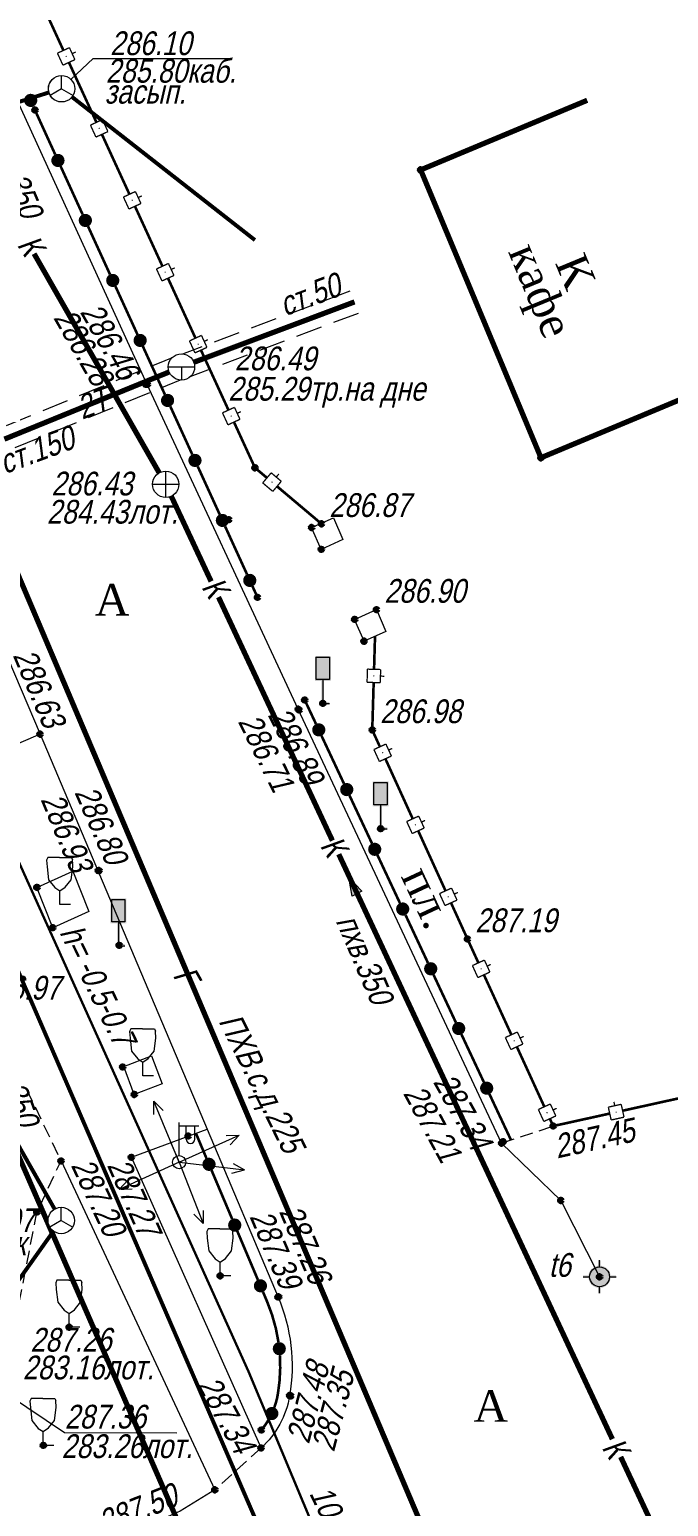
# Model space of a CAD drawing. Header units: metres. Extents: x 5191936 to 10384803, y 4968698 to 9938221.
# Drawn here: x 5192305.4 to 5192329.7, y 4969107.9 to 4969163.9 of the extents above; entities that cross this region are included whole.
import ezdxf

# ---------------------------------------------------------------- set-up
doc = ezdxf.new("R2010")
doc.units = ezdxf.units.M
doc.set_wipeout_variables(frame=1)
for name, pattern in [('COMMUN', [6, 5, -1]), ('DASHED', [0.75, 0.5, -0.25]), ('DASHEDX2', [1.5, 1, -0.5])]:
    doc.linetypes.add(name, pattern=pattern)
doc.layers.get('0').update_dxf_attribs({"lineweight": 18})
for name, color, linetype, lineweight in [('51361800', 7, 'Continuous', 18), ('51361930', 7, 'Continuous', 18), ('51361960', 7, 'Continuous', 18), ('51361990', 7, 'Continuous', 18), ('51472300', 7, 'Continuous', 18), ('71133200', 7, 'Continuous', 18), ('82211000', 7, 'Continuous', 18), ('82212000', 7, 'Continuous', 18), ('Commun', 7, 'Continuous', 18), ('ELE_SKLAD', 7, 'Continuous', 18), ('GEO_POINTS', 7, 'Continuous', 18), ('Otm', 7, 'Continuous', 18), ('Sit', 7, 'Continuous', 18), ('Text', 7, 'Continuous', 18), ('Text_com', 7, 'Continuous', 18), ('Us_znak', 7, 'Continuous', 18), ('Us_znak_fon', 7, 'Continuous', 18)]:
    doc.layers.add(name, color=color, linetype=linetype, lineweight=lineweight)
doc.styles.add('eskd', font='ESKD1.shx', dxfattribs={"width": 1.2, "oblique": 15})
doc.styles.get("Standard").update_dxf_attribs({"font": 'arial.ttf', "width": 0.8, "oblique": 13, "height": 0.9})
doc.styles.add('style1', font='times.ttf', dxfattribs={"height": 1})
doc.linetypes.add('KABELww_500', pattern='A,0.0001,-0.4,[131,ltypeshp.shx,S=0.4,R=90,X=0.4,Y=-0.4],0.2,[131,ltypeshp.shx,S=0.2,R=90,X=0.4,Y=-0.2],3.6,[131,ltypeshp.shx,S=0.2,R=-90,X=-0.4,Y=0.2],0.2,[131,ltypeshp.shx,S=0.4,R=-90,X=-0.4,Y=0.4],-0.8,4,-0.4', length=9.6001)
doc.linetypes.add('ПОДЗ_ЛИНИИ_СВЯЗИ', pattern='A,4.8,-0.2,[133,ltypeshp.shx,S=0.2,R=0,X=-0.2,Y=0],-0.2,4.8,-2', length=12)

# ---------------------------------------------------------------- blocks, each defined once
blk = doc.blocks.new('71133200')
for p, q in [((-0.924145, 3.560442), (-1.024145, 3.360442)), ((-1.024145, 3.360442), (-0.977382, 2.864397)), ((-0.024145, 3.560442), (-0.924145, 3.560442)), ((-0.024145, 3.560442), (0.875855, 3.560442)), ((0.875855, 3.560442), (0.958164, 3.395824)), ((0.975974, 2.864397), (0.958164, 3.395824)), ((-0.977382, 2.864397), (-0.861899, 1.88241)), ((0.861899, 1.88241), (0.975974, 2.864397)), ((-0.861899, 1.88241), (-0.374616, 1.28565)), ((-0.374616, 1.28565), (0, 1.039723)), ((0, 1.039723), (0.401375, 1.321765)), ((0.401375, 1.321765), (0.861899, 1.88241)), ((0, 0), (0, 1.039723)), ((0.8, 0), (0, 0))]:
    blk.add_line(p, q)
at = {"style": 'eskd', "oblique": 14.99997778}
blk.add_attdef('Z', (1.873004, -0.239356), '', height=2, dxfattribs=at)
blk = doc.blocks.new('51361990a')
at = {"color": 7, "style": 'eskd', "oblique": 15}
for tag, p in [('Z', (1.73, 1.41)), ('Z1', (1.73, -0.99)), ('Z2', (1.73, -3.39))]:
    blk.add_attdef(tag, p, '', height=2, dxfattribs=at)
at = {"color": 7}
blk.add_wipeout([(1, 0.1), (0.97, 0.3), (0.89, 0.48), (0.78, 0.64), (0.64, 0.78), (0.48, 0.89), (0.3, 0.97), (0.1, 1.01), (-0.09, 1.01), (-0.29, 0.97), (-0.47, 0.89), (-0.63, 0.78), (-0.77, 0.64), (-0.88, 0.48), (-0.96, 0.3), (-1, 0.1), (-1, -0.09), (-0.96, -0.29), (-0.88, -0.47), (-0.77, -0.63), (-0.63, -0.77), (-0.47, -0.88), (-0.29, -0.96), (-0.09, -0.99), (0.1, -0.99), (0.3, -0.96), (0.48, -0.88), (0.64, -0.77), (0.78, -0.63), (0.89, -0.47), (0.97, -0.29), (1, -0.09)], dxfattribs=at)
blk.add_line((-0.71, 0.7), (0.71, -0.7))
blk.add_circle((0, 0.01), 1)
blk = doc.blocks.new('51472300')
for p, q in [((0, 0.5), (0, 3)), ((0, 2.75), (1.5, 2.75)), ((0.54, 1.74), (0.54, 2.75)), ((1.2, 1.74), (1.2, 2.75))]:
    blk.add_line(p, q)
at = {"color": 7}
for radius in [0.5, 0.05]:
    blk.add_circle((0, 0), radius, dxfattribs=at)
blk.add_arc((0.87, 1.75), 0.331, 182.1567, 357.8433)
at = {"oblique": 15}
blk.add_attdef('Z', (1.02, -1.37), '', height=2, dxfattribs=at)
blk = doc.blocks.new('NAPR')
at = {"layer": 'Us_znak', "color": 0, "linetype": 'Continuous', "lineweight": -2}
for p in [(-0.191, 2.038), (0.189, 2.037)]:
    blk.add_line(p, (0, 2.5), dxfattribs=at)
blk.add_lwpolyline([(0, 0), (0, 2.5)], dxfattribs=at)
blk = doc.blocks.new('ZNAK')
at = {"layer": 'Us_znak_fon', "true_color": 0xffffff}
blk.add_hatch(color=7, dxfattribs=at).paths.add_polyline_path([(0.3, 1.8), (-0.3, 1.8), (-0.3, 0.85), (-0.05, 0.85), (-0.05, -0.05), (0.25, -0.05), (0.25, 0.05), (0.05, 0.05), (0.05, 0.85), (0.3, 0.85)])
at = {"layer": 'Us_znak', "color": 0, "linetype": 'Continuous', "lineweight": -2, "ltscale": 10}
blk.add_lwpolyline([(-0.25, 1.75), (0.25, 1.75), (0.25, 0.9), (-0.25, 0.9)], close=True, dxfattribs=at)
at = {"layer": 'Us_znak', "linetype": 'DASHEDX2', "ltscale": 10}
blk.add_lwpolyline([(0, 0.9), (0, 0), (0.25, 0)], dxfattribs=at)
blk = doc.blocks.new('*U59')
at = {"layer": '82211000', "linetype": 'Continuous', "ltscale": 0.5}
for points in [[(5192312.151, 4969121.11, 1), (5192312.346, 4969120.65, 1)], [(5192313.125, 4969118.808, 1), (5192313.32, 4969118.347, 1)], [(5192314.099, 4969116.505, 1), (5192314.294, 4969116.045, 1)], [(5192314.885, 4969114.14, 1), (5192314.938, 4969113.643, 1)], [(5192314.735, 4969111.661, 1), (5192314.524, 4969111.208, 1)]]:
    blk.add_hatch(color=256, dxfattribs=at).paths.add_polyline_path(points, flags=0)
at = {"layer": '82211000', "linetype": 'Continuous', "ltscale": 0.5, "flags": 128}
blk.add_lwpolyline([(5192311.762, 4969122.031, 0.1, 0.1, 0), (5192312.151, 4969121.11, 0, 0, 0)], format="xyseb", dxfattribs=at)
at = {"layer": '82211000', "linetype": 'Continuous', "ltscale": 0.5, "const_width": 0.1}
for points in [[(5192312.346, 4969120.65), (5192313.125, 4969118.808)], [(5192313.32, 4969118.347), (5192314.099, 4969116.505)]]:
    blk.add_lwpolyline(points, dxfattribs=at)
at = {"layer": '82211000', "linetype": 'Continuous', "ltscale": 0.5}
for points in [[(5192314.294, 4969116.045, 0.1, 0.1, 0), (5192314.45, 4969115.675, 0.1, 0.1, -0.063691), (5192314.88, 4969114.14, 0, 0, 0)], [(5192314.933, 4969113.643, 0.1, 0.1, -0.058102), (5192314.86, 4969112.19, 0.1, 0.1, -0.047329), (5192314.725, 4969111.666, 0, 0, 0)]]:
    blk.add_lwpolyline(points, format="xyseb", dxfattribs=at)
at = {"layer": '82211000', "ltscale": 0.5, "const_width": 0.1}
blk.add_lwpolyline([(5192314.515, 4969111.213, -0.042907), (5192314.234, 4969110.81, -0.042907)], format="xyb", dxfattribs=at)
blk = doc.blocks.new('*U69')
at = {"layer": '82212000', "linetype": 'Continuous', "ltscale": 0.5}
for points in [[(5192318.496, 4969139.419, 1), (5192318.495, 4969139.369, 1)], [(5192318.819, 4969136.503, 1), (5192318.839, 4969136.457, 1)], [(5192320.062, 4969133.773, 1), (5192320.083, 4969133.727, 1)], [(5192321.306, 4969131.042, 1), (5192321.327, 4969130.997, 1)], [(5192322.552, 4969128.313, 1), (5192322.573, 4969128.268, 1)], [(5192342.303, 4969126.086, 1), (5192342.352, 4969126.097, 1)], [(5192323.801, 4969125.586, 1), (5192323.822, 4969125.541, 1)], [(5192339.373, 4969125.439, 1), (5192339.422, 4969125.45, 1)], [(5192336.444, 4969124.792, 1), (5192336.493, 4969124.803, 1)], [(5192333.514, 4969124.146, 1), (5192333.563, 4969124.157, 1)], [(5192330.585, 4969123.499, 1), (5192330.634, 4969123.51, 1)], [(5192325.051, 4969122.859, 1), (5192325.072, 4969122.813, 1)], [(5192327.655, 4969122.852, 1), (5192327.704, 4969122.863, 1)]]:
    blk.add_hatch(color=256, dxfattribs=at).paths.add_polyline_path(points, flags=0)
at = {"layer": '82212000', "linetype": 'Continuous', "ltscale": 0.5, "flags": 128}
blk.add_lwpolyline([(5192318.54, 4969140.893, 0.1, 0.1, 0), (5192318.503, 4969139.643, 0, 0, 0)], format="xyseb", dxfattribs=at)
at = {"layer": '82212000', "linetype": 'Continuous', "ltscale": 0.5}
for points, const_width in [([(5192318.238, 4969139.151), (5192318.253, 4969139.651)], 0.05), ([(5192318.253, 4969139.651), (5192318.753, 4969139.636)], 0.05), ([(5192318.753, 4969139.636), (5192318.738, 4969139.136)], 0.05), ([(5192318.746, 4969139.386), (5192318.896, 4969139.382)], 0.05), ([(5192318.738, 4969139.136), (5192318.238, 4969139.151)], 0.05), ([(5192318.498, 4969136.604), (5192318.953, 4969136.811)], 0.05), ([(5192318.705, 4969136.149), (5192318.498, 4969136.604)], 0.05), ([(5192318.953, 4969136.811), (5192319.16, 4969136.356)], 0.05), ([(5192319.056, 4969136.583), (5192319.193, 4969136.646)], 0.05), ([(5192319.16, 4969136.356), (5192318.705, 4969136.149)], 0.05), ([(5192318.933, 4969136.252), (5192319.969, 4969133.977)], 0.1), ([(5192319.741, 4969133.874), (5192320.196, 4969134.081)], 0.05), ([(5192319.949, 4969133.419), (5192319.741, 4969133.874)], 0.05), ([(5192320.196, 4969134.081), (5192320.404, 4969133.626)], 0.05), ([(5192320.3, 4969133.853), (5192320.437, 4969133.916)], 0.05), ([(5192320.404, 4969133.626), (5192319.949, 4969133.419)], 0.05), ([(5192320.176, 4969133.522), (5192321.213, 4969131.247)], 0.1), ([(5192320.985, 4969131.144), (5192321.44, 4969131.351)], 0.05), ([(5192321.192, 4969130.689), (5192320.985, 4969131.144)], 0.05), ([(5192321.44, 4969131.351), (5192321.647, 4969130.896)], 0.05), ([(5192321.544, 4969131.123), (5192321.68, 4969131.186)], 0.05), ([(5192321.647, 4969130.896), (5192321.192, 4969130.689)], 0.05), ([(5192322.231, 4969128.414), (5192322.686, 4969128.622)], 0.05), ([(5192322.439, 4969127.959), (5192322.231, 4969128.414)], 0.05), ([(5192322.686, 4969128.622), (5192322.894, 4969128.168)], 0.05), ([(5192322.79, 4969128.395), (5192322.926, 4969128.457)], 0.05), ([(5192322.894, 4969128.168), (5192322.439, 4969127.959)], 0.05), ([(5192322.667, 4969128.063), (5192323.708, 4969125.791)], 0.1), ([(5192339.642, 4969125.498), (5192342.083, 4969126.037)], 0.1), ([(5192342.029, 4969126.281), (5192342.517, 4969126.389)], 0.05), ([(5192342.137, 4969125.793), (5192342.029, 4969126.281)], 0.05), ([(5192342.273, 4969126.335), (5192342.241, 4969126.482)], 0.05), ([(5192342.517, 4969126.389), (5192342.625, 4969125.901)], 0.05), ([(5192323.48, 4969125.687), (5192323.935, 4969125.895)], 0.05), ([(5192323.689, 4969125.232), (5192323.48, 4969125.687)], 0.05), ([(5192324.143, 4969125.44), (5192323.689, 4969125.232)], 0.05), ([(5192323.935, 4969125.895), (5192324.143, 4969125.44)], 0.05), ([(5192324.039, 4969125.667), (5192324.176, 4969125.73)], 0.05), ([(5192336.712, 4969124.852), (5192339.154, 4969125.391)], 0.1), ([(5192339.1, 4969125.635), (5192339.588, 4969125.742)], 0.05), ([(5192339.207, 4969125.146), (5192339.1, 4969125.635)], 0.05), ([(5192339.344, 4969125.689), (5192339.311, 4969125.835)], 0.05), ([(5192339.588, 4969125.742), (5192339.696, 4969125.254)], 0.05), ([(5192342.625, 4969125.901), (5192342.137, 4969125.793)], 0.05), ([(5192323.916, 4969125.336), (5192324.957, 4969123.063)], 0.1), ([(5192336.17, 4969124.988), (5192336.658, 4969125.096)], 0.05), ([(5192336.278, 4969124.5), (5192336.17, 4969124.988)], 0.05), ([(5192336.414, 4969125.042), (5192336.382, 4969125.188)], 0.05), ([(5192336.658, 4969125.096), (5192336.766, 4969124.608)], 0.05), ([(5192339.696, 4969125.254), (5192339.207, 4969125.146)], 0.05), ([(5192333.241, 4969124.341), (5192333.729, 4969124.449)], 0.05), ([(5192333.349, 4969123.853), (5192333.241, 4969124.341)], 0.05), ([(5192333.485, 4969124.395), (5192333.453, 4969124.542)], 0.05), ([(5192333.729, 4969124.449), (5192333.837, 4969123.961)], 0.05), ([(5192333.783, 4969124.205), (5192336.224, 4969124.744)], 0.1), ([(5192336.766, 4969124.608), (5192336.278, 4969124.5)], 0.05), ([(5192330.311, 4969123.695), (5192330.799, 4969123.802)], 0.05), ([(5192330.419, 4969123.206), (5192330.311, 4969123.695)], 0.05), ([(5192330.555, 4969123.749), (5192330.523, 4969123.895)], 0.05), ([(5192330.799, 4969123.802), (5192330.907, 4969123.314)], 0.05), ([(5192330.853, 4969123.558), (5192333.295, 4969124.097)], 0.1), ([(5192333.837, 4969123.961), (5192333.349, 4969123.853)], 0.05), ([(5192324.73, 4969122.959), (5192325.185, 4969123.167)], 0.05), ([(5192325.185, 4969123.167), (5192325.393, 4969122.713)], 0.05), ([(5192327.382, 4969123.048), (5192327.87, 4969123.156)], 0.05), ([(5192327.626, 4969123.102), (5192327.594, 4969123.248)], 0.05), ([(5192327.87, 4969123.156), (5192327.978, 4969122.668)], 0.05), ([(5192327.924, 4969122.912), (5192330.365, 4969123.451)], 0.1), ([(5192330.907, 4969123.314), (5192330.419, 4969123.206)], 0.05), ([(5192324.938, 4969122.505), (5192324.73, 4969122.959)], 0.05), ([(5192325.393, 4969122.713), (5192324.938, 4969122.505)], 0.05), ([(5192325.289, 4969122.94), (5192325.425, 4969123.003)], 0.05), ([(5192327.49, 4969122.56), (5192327.382, 4969123.048)], 0.05), ([(5192327.978, 4969122.668), (5192327.49, 4969122.56)], 0.05)]:
    blk.add_lwpolyline(points, dxfattribs=dict(at, const_width=const_width))
for points in [[(5192318.488, 4969139.144, 0.1, 0.1, 0), (5192318.435, 4969137.344, 0.1, 0.1, 0), (5192318.725, 4969136.707, 0, 0, 0)], [(5192321.42, 4969130.792, 0.1, 0.1, 0), (5192322.045, 4969129.42, 0.1, 0.1, 0), (5192322.458, 4969128.518, 0, 0, 0)], [(5192325.166, 4969122.609, 0.1, 0.1, 0), (5192325.293, 4969122.331, 0.1, 0.1, 0), (5192327.436, 4969122.804, 0, 0, 0)]]:
    blk.add_lwpolyline(points, format="xyseb", dxfattribs=at)
at = {"layer": '82212000', "ltscale": 0.5, "const_width": 0.1}
blk.add_lwpolyline([(5192342.571, 4969126.145), (5192342.744, 4969126.183)], dxfattribs=at)
blk = doc.blocks.new('*U70')
at = {"layer": '82212000', "linetype": 'Continuous', "ltscale": 0.5}
for points in [[(5192293.164, 4969192.939, 1), (5192293.185, 4969192.893, 1)], [(5192294.403, 4969190.207, 1), (5192294.423, 4969190.161, 1)], [(5192295.642, 4969187.474, 1), (5192295.662, 4969187.429, 1)], [(5192296.88, 4969184.742, 1), (5192296.901, 4969184.696, 1)], [(5192298.119, 4969182.01, 1), (5192298.14, 4969181.964, 1)], [(5192299.359, 4969179.278, 1), (5192299.38, 4969179.232, 1)], [(5192300.602, 4969176.548, 1), (5192300.623, 4969176.502, 1)], [(5192301.846, 4969173.818, 1), (5192301.867, 4969173.772, 1)], [(5192303.089, 4969171.087, 1), (5192303.11, 4969171.042, 1)], [(5192304.333, 4969168.357, 1), (5192304.354, 4969168.312, 1)], [(5192305.576, 4969165.627, 1), (5192305.597, 4969165.582, 1)], [(5192306.823, 4969162.899, 1), (5192306.844, 4969162.853, 1)], [(5192308.075, 4969160.172, 1), (5192308.095, 4969160.126, 1)], [(5192309.326, 4969157.445, 1), (5192309.347, 4969157.4, 1)], [(5192310.577, 4969154.719, 1), (5192310.598, 4969154.673, 1)], [(5192311.828, 4969151.992, 1), (5192311.849, 4969151.947, 1)], [(5192313.079, 4969149.265, 1), (5192313.1, 4969149.22, 1)], [(5192314.616, 4969146.756, 1), (5192314.654, 4969146.724, 1)]]:
    blk.add_hatch(color=256, dxfattribs=at).paths.add_polyline_path(points, flags=0)
at = {"layer": '82212000', "linetype": 'Continuous', "ltscale": 0.5, "flags": 128}
blk.add_lwpolyline([(5192292.555, 4969194.282, 0.1, 0.1, 0), (5192293.071, 4969193.144, 0, 0, 0)], format="xyseb", dxfattribs=at)
at = {"layer": '82212000', "linetype": 'Continuous', "ltscale": 0.5}
for points, const_width in [([(5192292.843, 4969193.041), (5192293.299, 4969193.247)], 0.05), ([(5192293.299, 4969193.247), (5192293.505, 4969192.792)], 0.05), ([(5192293.05, 4969192.585), (5192292.843, 4969193.041)], 0.05), ([(5192293.505, 4969192.792), (5192293.05, 4969192.585)], 0.05), ([(5192293.278, 4969192.688), (5192294.31, 4969190.411)], 0.1), ([(5192293.402, 4969193.019), (5192293.539, 4969193.081)], 0.05), ([(5192294.082, 4969190.308), (5192294.538, 4969190.515)], 0.05), ([(5192294.538, 4969190.515), (5192294.744, 4969190.059)], 0.05), ([(5192294.641, 4969190.287), (5192294.777, 4969190.349)], 0.05), ([(5192294.289, 4969189.853), (5192294.082, 4969190.308)], 0.05), ([(5192294.744, 4969190.059), (5192294.289, 4969189.853)], 0.05), ([(5192294.516, 4969189.956), (5192295.549, 4969187.679)], 0.1), ([(5192295.321, 4969187.576), (5192295.776, 4969187.782)], 0.05), ([(5192295.527, 4969187.121), (5192295.321, 4969187.576)], 0.05), ([(5192295.776, 4969187.782), (5192295.983, 4969187.327)], 0.05), ([(5192295.88, 4969187.555), (5192296.016, 4969187.617)], 0.05), ([(5192295.983, 4969187.327), (5192295.527, 4969187.121)], 0.05), ([(5192295.755, 4969187.224), (5192296.787, 4969184.947)], 0.1), ([(5192296.56, 4969184.844), (5192297.015, 4969185.05)], 0.05), ([(5192296.766, 4969184.388), (5192296.56, 4969184.844)], 0.05), ([(5192297.015, 4969185.05), (5192297.222, 4969184.595)], 0.05), ([(5192297.118, 4969184.822), (5192297.255, 4969184.884)], 0.05), ([(5192297.222, 4969184.595), (5192296.766, 4969184.388)], 0.05), ([(5192296.994, 4969184.491), (5192298.026, 4969182.215)], 0.1), ([(5192297.798, 4969182.111), (5192298.254, 4969182.318)], 0.05), ([(5192298.005, 4969181.656), (5192297.798, 4969182.111)], 0.05), ([(5192298.254, 4969182.318), (5192298.46, 4969181.862)], 0.05), ([(5192298.357, 4969182.09), (5192298.494, 4969182.152)], 0.05), ([(5192298.46, 4969181.862), (5192298.005, 4969181.656)], 0.05), ([(5192299.038, 4969179.379), (5192299.493, 4969179.586)], 0.05), ([(5192299.245, 4969178.924), (5192299.038, 4969179.379)], 0.05), ([(5192299.7, 4969179.131), (5192299.245, 4969178.924)], 0.05), ([(5192299.493, 4969179.586), (5192299.7, 4969179.131)], 0.05), ([(5192299.597, 4969179.359), (5192299.733, 4969179.421)], 0.05), ([(5192299.473, 4969179.028), (5192300.509, 4969176.752)], 0.1), ([(5192300.282, 4969176.649), (5192300.737, 4969176.856)], 0.05), ([(5192300.489, 4969176.194), (5192300.282, 4969176.649)], 0.05), ([(5192300.944, 4969176.401), (5192300.489, 4969176.194)], 0.05), ([(5192300.716, 4969176.297), (5192301.753, 4969174.022)], 0.1), ([(5192300.737, 4969176.856), (5192300.944, 4969176.401)], 0.05), ([(5192300.84, 4969176.629), (5192300.977, 4969176.691)], 0.05), ([(5192301.525, 4969173.919), (5192301.98, 4969174.126)], 0.05), ([(5192301.98, 4969174.126), (5192302.187, 4969173.671)], 0.05), ([(5192301.732, 4969173.464), (5192301.525, 4969173.919)], 0.05), ([(5192302.187, 4969173.671), (5192301.732, 4969173.464)], 0.05), ([(5192301.96, 4969173.567), (5192302.996, 4969171.292)], 0.1), ([(5192302.084, 4969173.898), (5192302.22, 4969173.961)], 0.05), ([(5192302.769, 4969171.189), (5192303.224, 4969171.396)], 0.05), ([(5192303.224, 4969171.396), (5192303.431, 4969170.941)], 0.05), ([(5192302.976, 4969170.734), (5192302.769, 4969171.189)], 0.05), ([(5192303.431, 4969170.941), (5192302.976, 4969170.734)], 0.05), ([(5192303.203, 4969170.837), (5192304.24, 4969168.562)], 0.1), ([(5192303.327, 4969171.168), (5192303.464, 4969171.23)], 0.05), ([(5192304.012, 4969168.458), (5192304.467, 4969168.666)], 0.05), ([(5192304.467, 4969168.666), (5192304.674, 4969168.211)], 0.05), ([(5192304.571, 4969168.438), (5192304.707, 4969168.5)], 0.05), ([(5192304.219, 4969168.003), (5192304.012, 4969168.458)], 0.05), ([(5192304.674, 4969168.211), (5192304.219, 4969168.003)], 0.05), ([(5192304.447, 4969168.107), (5192305.483, 4969165.832)], 0.1), ([(5192305.256, 4969165.728), (5192305.711, 4969165.935)], 0.05), ([(5192305.463, 4969165.273), (5192305.256, 4969165.728)], 0.05), ([(5192305.711, 4969165.935), (5192305.918, 4969165.48)], 0.05), ([(5192305.814, 4969165.708), (5192305.951, 4969165.77)], 0.05), ([(5192305.918, 4969165.48), (5192305.463, 4969165.273)], 0.05), ([(5192306.502, 4969162.999), (5192306.957, 4969163.207)], 0.05), ([(5192306.711, 4969162.544), (5192306.502, 4969162.999)], 0.05), ([(5192306.957, 4969163.207), (5192307.165, 4969162.753)], 0.05), ([(5192307.061, 4969162.98), (5192307.197, 4969163.043)], 0.05), ([(5192307.165, 4969162.753), (5192306.711, 4969162.544)], 0.05), ([(5192306.938, 4969162.649), (5192307.981, 4969160.376)], 0.1), ([(5192307.754, 4969160.272), (5192308.208, 4969160.481)], 0.05), ([(5192307.962, 4969159.818), (5192307.754, 4969160.272)], 0.05), ([(5192308.208, 4969160.481), (5192308.417, 4969160.026)], 0.05), ([(5192308.312, 4969160.253), (5192308.449, 4969160.316)], 0.05), ([(5192308.417, 4969160.026), (5192307.962, 4969159.818)], 0.05), ([(5192308.189, 4969159.922), (5192309.232, 4969157.65)], 0.1), ([(5192309.005, 4969157.546), (5192309.459, 4969157.754)], 0.05), ([(5192309.213, 4969157.091), (5192309.005, 4969157.546)], 0.05), ([(5192309.668, 4969157.3), (5192309.213, 4969157.091)], 0.05), ([(5192309.459, 4969157.754), (5192309.668, 4969157.3)], 0.05), ([(5192309.563, 4969157.527), (5192309.7, 4969157.589)], 0.05), ([(5192309.441, 4969157.195), (5192310.483, 4969154.923)], 0.1), ([(5192310.256, 4969154.819), (5192310.71, 4969155.027)], 0.05), ([(5192310.465, 4969154.364), (5192310.256, 4969154.819)], 0.05), ([(5192310.919, 4969154.573), (5192310.465, 4969154.364)], 0.05), ([(5192310.692, 4969154.469), (5192311.734, 4969152.197)], 0.1), ([(5192310.71, 4969155.027), (5192310.919, 4969154.573)], 0.05), ([(5192310.815, 4969154.8), (5192310.951, 4969154.863)], 0.05), ([(5192311.507, 4969152.092), (5192311.962, 4969152.301)], 0.05), ([(5192311.962, 4969152.301), (5192312.17, 4969151.846)], 0.05), ([(5192311.716, 4969151.638), (5192311.507, 4969152.092)], 0.05), ([(5192312.17, 4969151.846), (5192311.716, 4969151.638)], 0.05), ([(5192311.943, 4969151.742), (5192312.986, 4969149.47)], 0.1), ([(5192312.066, 4969152.074), (5192312.202, 4969152.136)], 0.05), ([(5192312.758, 4969149.366), (5192313.213, 4969149.574)], 0.05), ([(5192313.213, 4969149.574), (5192313.421, 4969149.12)], 0.05), ([(5192312.967, 4969148.911), (5192312.758, 4969149.366)], 0.05), ([(5192313.421, 4969149.12), (5192312.967, 4969148.911)], 0.05), ([(5192313.317, 4969149.347), (5192313.453, 4969149.41)], 0.05), ([(5192314.283, 4969146.71), (5192314.605, 4969147.092)], 0.05), ([(5192314.665, 4969146.387), (5192314.283, 4969146.71)], 0.05), ([(5192314.605, 4969147.092), (5192314.987, 4969146.77)], 0.05), ([(5192314.987, 4969146.77), (5192314.665, 4969146.387)], 0.05), ([(5192314.796, 4969146.931), (5192314.893, 4969147.045)], 0.05)]:
    blk.add_lwpolyline(points, dxfattribs=dict(at, const_width=const_width))
for points in [[(5192298.233, 4969181.759, 0.1, 0.1, 0), (5192299.077, 4969179.896, 0.1, 0.1, 0), (5192299.266, 4969179.483, 0, 0, 0)], [(5192305.69, 4969165.377, 0.1, 0.1, 0), (5192306.258, 4969164.131, 0.1, 0.1, 0), (5192306.73, 4969163.103, 0, 0, 0)], [(5192313.194, 4969149.015, 0.1, 0.1, 0), (5192313.989, 4969147.284, 0.1, 0.1, 0), (5192314.444, 4969146.901, 0, 0, 0)]]:
    blk.add_lwpolyline(points, format="xyseb", dxfattribs=at)
at = {"layer": '82212000', "ltscale": 0.5, "const_width": 0.1}
blk.add_lwpolyline([(5192314.826, 4969146.579), (5192316.51, 4969145.159)], dxfattribs=at)
blk = doc.blocks.new('*U72')
at = {"layer": '82211000', "linetype": 'Continuous', "ltscale": 0.5}
for points in [[(5192316.301, 4969137.575, 1), (5192316.513, 4969137.122, 1)], [(5192317.362, 4969135.311, 1), (5192317.574, 4969134.858, 1)], [(5192318.423, 4969133.047, 1), (5192318.635, 4969132.595, 1)], [(5192319.483, 4969130.784, 1), (5192319.696, 4969130.331, 1)], [(5192320.544, 4969128.52, 1), (5192320.757, 4969128.067, 1)], [(5192321.605, 4969126.256, 1), (5192321.817, 4969125.803, 1)], [(5192322.666, 4969123.992, 1), (5192322.878, 4969123.54, 1)]]:
    blk.add_hatch(color=256, dxfattribs=at).paths.add_polyline_path(points, flags=0)
at = {"layer": '82211000', "linetype": 'Continuous', "ltscale": 0.5, "flags": 128}
blk.add_lwpolyline([(5192315.876, 4969138.48, 0.1, 0.1, 0), (5192316.301, 4969137.575, 0, 0, 0)], format="xyseb", dxfattribs=at)
at = {"layer": '82211000', "linetype": 'Continuous', "ltscale": 0.5, "const_width": 0.1}
for points in [[(5192316.513, 4969137.122), (5192317.362, 4969135.311)], [(5192317.574, 4969134.858), (5192318.423, 4969133.047)], [(5192318.635, 4969132.595), (5192319.483, 4969130.784)], [(5192319.696, 4969130.331), (5192320.544, 4969128.52)], [(5192320.757, 4969128.067), (5192321.605, 4969126.256)], [(5192321.817, 4969125.803), (5192322.666, 4969123.992)]]:
    blk.add_lwpolyline(points, dxfattribs=at)
at = {"layer": '82211000', "ltscale": 0.5, "const_width": 0.1}
blk.add_lwpolyline([(5192322.878, 4969123.54), (5192323.693, 4969121.801)], dxfattribs=at)
blk = doc.blocks.new('*U73')
at = {"layer": '82211000', "linetype": 'Continuous', "ltscale": 0.5}
for points in [[(5192305.387, 4969161.438, 1), (5192305.589, 4969160.98, 1)], [(5192306.418, 4969159.16, 1), (5192306.626, 4969158.705, 1)], [(5192307.457, 4969156.886, 1), (5192307.664, 4969156.431, 1)], [(5192308.495, 4969154.612, 1), (5192308.703, 4969154.157, 1)], [(5192309.534, 4969152.338, 1), (5192309.742, 4969151.883, 1)], [(5192310.573, 4969150.064, 1), (5192310.781, 4969149.609, 1)], [(5192311.612, 4969147.79, 1), (5192311.82, 4969147.335, 1)], [(5192312.651, 4969145.516, 1), (5192312.858, 4969145.061, 1)], [(5192313.689, 4969143.242, 1), (5192313.897, 4969142.787, 1)]]:
    blk.add_hatch(color=256, dxfattribs=at).paths.add_polyline_path(points, flags=0)
blk.add_lwpolyline([(5192305.589, 4969160.98, 0.1, 0.1, 0), (5192305.65, 4969160.842, 0.1, 0.1, 0), (5192306.418, 4969159.16, 0, 0, 0)], format="xyseb", dxfattribs=at)
at = {"layer": '82211000', "linetype": 'Continuous', "ltscale": 0.5, "const_width": 0.1}
for points in [[(5192306.626, 4969158.705), (5192307.457, 4969156.886)], [(5192307.664, 4969156.431), (5192308.495, 4969154.612)], [(5192308.703, 4969154.157), (5192309.534, 4969152.338)], [(5192309.742, 4969151.883), (5192310.573, 4969150.064)], [(5192310.781, 4969149.609), (5192311.612, 4969147.79)], [(5192311.82, 4969147.335), (5192312.651, 4969145.516)], [(5192312.858, 4969145.061), (5192313.689, 4969143.242)]]:
    blk.add_lwpolyline(points, dxfattribs=at)
at = {"layer": '82211000', "ltscale": 0.5, "const_width": 0.1}
blk.add_lwpolyline([(5192313.897, 4969142.787), (5192314.087, 4969142.372)], dxfattribs=at)
blk = doc.blocks.new('51361800a')
at = {"style": 'eskd', "oblique": 15}
for tag, p in [('Z', (1.72, 1.4)), ('Z1', (1.72, -1)), ('Z2', (1.72, -3.4))]:
    blk.add_attdef(tag, p, '', height=2, dxfattribs=at)
at = {"color": 7}
blk.add_wipeout([(-0.1, 1), (-0.29, 0.96), (-0.47, 0.89), (-0.64, 0.78), (-0.78, 0.64), (-0.89, 0.47), (-0.96, 0.29), (-1, 0.1), (-1, -0.1), (-0.96, -0.29), (-0.89, -0.47), (-0.78, -0.64), (-0.64, -0.78), (-0.47, -0.89), (-0.29, -0.96), (-0.1, -1), (0.1, -1), (0.29, -0.96), (0.47, -0.89), (0.64, -0.78), (0.78, -0.64), (0.89, -0.47), (0.96, -0.29), (1, -0.1), (1, 0.1), (0.96, 0.29), (0.89, 0.47), (0.78, 0.64), (0.64, 0.78), (0.47, 0.89), (0.29, 0.96), (0.1, 1)], dxfattribs=at)
for p, q in [((-1, 0), (1, 0)), ((0, -1), (0, 1))]:
    blk.add_line(p, q)
blk.add_circle((0, 0), 1)
blk = doc.blocks.new('51361930a')
at = {"style": 'eskd', "oblique": 15}
for tag, p in [('Z', (1.72, 1.4)), ('Z1', (1.72, -1)), ('Z2', (1.72, -3.4))]:
    blk.add_attdef(tag, p, '', height=2, dxfattribs=at)
at = {"color": 7}
blk.add_wipeout([(-0.1, 1), (-0.29, 0.96), (-0.47, 0.89), (-0.64, 0.78), (-0.78, 0.64), (-0.89, 0.47), (-0.96, 0.29), (-1, 0.1), (-1, -0.1), (-0.96, -0.29), (-0.89, -0.47), (-0.78, -0.64), (-0.64, -0.78), (-0.47, -0.89), (-0.29, -0.96), (-0.1, -1), (0.1, -1), (0.29, -0.96), (0.47, -0.89), (0.64, -0.78), (0.78, -0.64), (0.89, -0.47), (0.96, -0.29), (1, -0.1), (1, 0.1), (0.96, 0.29), (0.89, 0.47), (0.78, 0.64), (0.64, 0.78), (0.47, 0.89), (0.29, 0.96), (0.1, 1)], dxfattribs=at)
for p, q in [((-1, 0), (1, 0)), ((0, 0), (0, -1))]:
    blk.add_line(p, q)
blk.add_circle((0, 0), 1)
blk = doc.blocks.new('51361960a')
at = {"style": 'eskd', "oblique": 15}
for tag, p in [('Z', (1.72, 1.4)), ('Z1', (1.72, -1)), ('Z2', (1.72, -3.4))]:
    blk.add_attdef(tag, p, '', height=2, dxfattribs=at)
at = {"color": 7}
blk.add_wipeout([(-0.1, 1), (-0.29, 0.96), (-0.47, 0.89), (-0.64, 0.78), (-0.78, 0.64), (-0.89, 0.47), (-0.96, 0.29), (-1, 0.1), (-1, -0.1), (-0.96, -0.29), (-0.89, -0.47), (-0.78, -0.64), (-0.64, -0.78), (-0.47, -0.89), (-0.29, -0.96), (-0.1, -1), (0.1, -1), (0.29, -0.96), (0.47, -0.89), (0.64, -0.78), (0.78, -0.64), (0.89, -0.47), (0.96, -0.29), (1, -0.1), (1, 0.1), (0.96, 0.29), (0.89, 0.47), (0.78, 0.64), (0.64, 0.78), (0.47, 0.89), (0.29, 0.96), (0.1, 1)], dxfattribs=at)
blk.add_wipeout([(-0.1, 1), (-0.29, 0.96), (-0.47, 0.89), (-0.64, 0.78), (-0.78, 0.64), (-0.89, 0.47), (-0.96, 0.29), (-1, 0.1), (-1, -0.1), (-0.96, -0.29), (-0.89, -0.47), (-0.78, -0.64), (-0.64, -0.78), (-0.47, -0.89), (-0.29, -0.96), (-0.1, -1), (0.1, -1), (0.29, -0.96), (0.47, -0.89), (0.64, -0.78), (0.78, -0.64), (0.89, -0.47), (0.96, -0.29), (1, -0.1), (1, 0.1), (0.96, 0.29), (0.89, 0.47), (0.78, 0.64), (0.64, 0.78), (0.47, 0.89), (0.29, 0.96), (0.1, 1)], dxfattribs=at)
for q in [(-0.87, -0.5), (0, 1), (0.87, -0.5)]:
    blk.add_line((0, 0), q)
blk.add_circle((0, 0), 1)
blk = doc.blocks.new('A$C52264BE2')
at = {"layer": 'Sit'}
h = blk.add_hatch(color=32, dxfattribs=at)
h.dxf.hatch_style = 1
h.paths.add_polyline_path([(0, 0.374), (0.714, 0.443), (0.15, 0)])
at = {"layer": 'Sit', "color": 32, "elevation": 285.308}
blk.add_lwpolyline([(0, 0.374), (0.714, 0.443), (0.15, 0), (0, 0.374)], dxfattribs=at)
blk = doc.blocks.new('POINT')
at = {"layer": 'Us_znak', "linetype": 'Continuous', "lineweight": -2}
h = blk.add_hatch(color=0, dxfattribs=at)
edge = h.paths.add_edge_path()
edge.add_arc((0, 0), 0.05, 0, 360)
at = {"layer": 'Us_znak_fon', "linetype": 'Continuous', "true_color": 0xffffff}
blk.add_hatch(color=7, dxfattribs=at).paths.add_polyline_path([(-0.422, 0.05, -0.346708), (-0.05, 0.422), (-0.05, 0.625), (0.05, 0.625), (0.05, 0.422, -0.346708), (0.422, 0.05), (0.625, 0.05), (0.625, -0.05), (0.422, -0.05, -0.346708), (0.05, -0.422), (0.05, -0.625), (-0.05, -0.625), (-0.05, -0.422, -0.346708), (-0.422, -0.05), (-0.625, -0.05), (-0.625, 0.05)])
at = {"layer": 'Us_znak', "color": 0, "linetype": 'Continuous', "lineweight": -2}
for p, q in [((0, 0.375), (0, 0.625)), ((-0.625, 0), (-0.375, 0)), ((0.375, 0), (0.625, 0)), ((0, -0.625), (0, -0.375))]:
    blk.add_line(p, q, dxfattribs=at)
for radius in [0.375, 0.05]:
    blk.add_circle((0, 0), radius, dxfattribs=at)

msp = doc.modelspace()

# ---------------------------------------------------------------- linework, layer by layer
at = {"color": 192, "linetype": 'ПОДЗ_ЛИНИИ_СВЯЗИ', "lineweight": 60, "ltscale": 0.4, "const_width": 0.15, "flags": 128}
for points, elevation in [([(5192292.949, 4969157.346), (5192306.18, 4969161.509)], 285.237), ([(5192307.056, 4969161.339), (5192313.989, 4969155.914)], 285.237), ([(5192329.562, 4969071.503), (5192292.664, 4969156.736)], 290.074), ([(5192287.721, 4969152.074), (5192306.396, 4969119.184)], 285.237), ([(5192296.667, 4969104.725), (5192306.352, 4969118.347)], 287.444)]:
    msp.add_lwpolyline(points, dxfattribs=dict(at, elevation=elevation))
at = {"layer": 'Commun', "color": 1, "linetype": 'KABELww_500', "lineweight": 30, "flags": 128}
for points in [[(5192313.741, 4969113.03), (5192273.206, 4969202.968)], [(5192313.741, 4969113.03), (5192318.688, 4969101.205), (5192326.535, 4969083.027), (5192337.274, 4969058.319), (5192355.261, 4969016.032), (5192359.208, 4969007.01), (5192365.761, 4968992.071), (5192384.47, 4968949.726), (5192398.816, 4968916.917), (5192412.72, 4968884.388), (5192424.626, 4968856.733), (5192424.626, 4968856.733)]]:
    msp.add_lwpolyline(points, dxfattribs=at)
at = {"layer": 'Commun', "color": 4, "linetype": 'COMMUN', "ltscale": 0.7, "const_width": 0.2, "elevation": 287.906, "flags": 128}
msp.add_lwpolyline([(5192293.291, 4969170.842), (5192329.917, 4969084.562)], dxfattribs=at)
at = {"layer": 'Commun', "color": 32, "linetype": 'COMMUN', "ltscale": 0.7, "const_width": 0.2, "flags": 128}
for points, elevation in [([(5192305.618, 4969155.398), (5192310.358, 4969147.093)], 285.308), ([(5192312.329, 4969142.974), (5192310.818, 4969146.204)], 288.999), ([(5192316.924, 4969133.15), (5192312.607, 4969142.381)], 288.999), ([(5192327.536, 4969110.462), (5192317.165, 4969132.636)], 288.999), ([(5192332.882, 4969099.033), (5192327.85, 4969109.792)], 288.999)]:
    msp.add_lwpolyline(points, dxfattribs=dict(at, elevation=elevation))
at = {"layer": 'Commun', "color": 5, "linetype": 'DASHED', "ltscale": 2, "elevation": 286.489, "flags": 128}
for points in [[(5192311.05, 4969151.529), (5192317.606, 4969153.992)], [(5192311.366, 4969150.686), (5192317.922, 4969153.15)], [(5192311.036, 4969151.522), (5192304.323, 4969148.785)], [(5192311.375, 4969150.688), (5192304.663, 4969147.951)]]:
    msp.add_lwpolyline(points, dxfattribs=at)
at = {"layer": 'Commun', "color": 5, "linetype": 'COMMUN', "ltscale": 0.7, "const_width": 0.2, "elevation": 286.489, "flags": 128}
for points in [[(5192311.669, 4969151.281), (5192317.764, 4969153.571)], [(5192310.739, 4969150.915), (5192304.493, 4969148.368)]]:
    msp.add_lwpolyline(points, dxfattribs=at)
at = {"layer": 'Commun', "color": 106, "linetype": 'COMMUN', "ltscale": 0.7, "const_width": 0.2, "elevation": 285.381, "flags": 128}
msp.add_lwpolyline([(5192300.243, 4969132.189), (5192311.889, 4969105.457)], dxfattribs=at)
at = {"layer": 'GEO_POINTS', "lineweight": 60}
for centre in [(5192306.66, 4969161.647, 286.103), (5192305.65, 4969160.842, 286.068), (5192320.269, 4969158.574, 286.834), (5192311.205, 4969151.105, 286.489), (5192309.851, 4969150.447, 286.283), (5192309.907, 4969150.445, 286.456), (5192313.989, 4969147.284, 286.705), (5192324.829, 4969147.663, 287.211), (5192310.606, 4969146.657, 286.433), (5192312.999, 4969145.319, 286.681), (5192316.137, 4969145.02, 286.842), (5192316.51, 4969145.159, 286.867), (5192316.504, 4969144.193, 286.851), (5192314.087, 4969142.372, 286.683), (5192318.596, 4969141.907, 286.905), (5192317.767, 4969141.538, 286.912), (5192318.125, 4969140.708, 287.928), (5192315.876, 4969138.48, 286.873), (5192316.56, 4969138.353, 286.922), (5192315.631, 4969138.131, 286.714), (5192315.666, 4969138.099, 286.891), (5192305.842, 4969137.184, 286.628), (5192318.435, 4969137.344, 286.978), (5192318.751, 4969133.603, 287.055), (5192308.056, 4969132.014, 286.934), (5192308.075, 4969132.015, 286.797), (5192305.724, 4969131.378, 286.918), (5192306.325, 4969129.85, 286.961), (5192322.045, 4969129.42, 287.191), (5192308.845, 4969129.182, 286.805), (5192308.973, 4969124.572, 287.133), (5192309.417, 4969123.529, 287.183), (5192325.293, 4969122.331, 287.45), (5192311.459, 4969121.951, 287.232), (5192323.339, 4969121.684, 287.207), (5192323.392, 4969121.739, 287.343), (5192306.639, 4969121.008, 287.195), (5192309.306, 4969121.147, 287.268), (5192325.581, 4969119.512, 287.418), (5192305.725, 4969119.07, 287.064), (5192306.641, 4969118.745, 287.069), (5192312.672, 4969116.655, 287.508), (5192327.05, 4969116.617, 287.436), (5192314.864, 4969115.85, 287.392), (5192314.885, 4969115.859, 287.258), (5192306.948, 4969114.709, 287.283), (5192315.304, 4969112.115, 287.475), (5192315.349, 4969112.103, 287.35), (5192314.234, 4969110.81, 287.366), (5192305.966, 4969110.228, 286.27), (5192314.219, 4969110.128, 287.344), (5192312.471, 4969108.541, 287.359)]:
    msp.add_circle(centre, 0.06, dxfattribs=at)
at = {"layer": 'Sit', "flags": 128}
for points, elevation in [([(5192323.339, 4969121.684), (5192315.631, 4969138.131), (5192309.907, 4969150.445), (5192303.842, 4969163.687), (5192297.324, 4969178.289), (5192288.163, 4969198.598), (5192286.97, 4969201.309, -0.178713), (5192286.611, 4969207.193, -0.0486), (5192287.784, 4969210.047, -0.50364)], 287.207), ([(5192269.522, 4969158.128, -0.077852), (5192279.123, 4969160.435, -0.160741), (5192292.467, 4969157.194, -0.124634), (5192301.51, 4969147.341), (5192305.842, 4969137.184)], 285.237), ([(5192312.176, 4969122.207), (5192314.864, 4969115.85, -0.142476), (5192315.304, 4969112.115, -0.168539), (5192314.219, 4969110.128)], 285.237)]:
    msp.add_lwpolyline(points, format="xyb", dxfattribs=dict(at, elevation=elevation))
for points, elevation in [([(5192307.016, 4969162.003), (5192307.863, 4969162.8), (5192313.078, 4969162.8)], 286.103), ([(5192305.842, 4969137.184), (5192302.435, 4969135.716), (5192296.512, 4969149.593), (5192299.235, 4969150.877)], 285.237), ([(5192305.842, 4969137.184), (5192312.176, 4969122.207)], 285.237), ([(5192305.724, 4969131.378), (5192307.09, 4969131.997)], 286.918), ([(5192309.417, 4969123.529), (5192309.014, 4969124.585), (5192310.07, 4969124.988), (5192310.473, 4969123.932), (5192309.417, 4969123.529)], 287.183), ([(5192314.219, 4969110.128), (5192309.306, 4969121.147), (5192312.176, 4969122.207)], 287.366), ([(5192310.807, 4969121.701), (5192311.114, 4969120.963)], 287.366), ([(5192323.339, 4969121.684), (5192325.581, 4969119.512), (5192327.05, 4969116.617)], 287.207), ([(5192306.639, 4969121.008), (5192312.471, 4969108.541)], 287.195), ([(5192304.652, 4969112.139), (5192306.77, 4969110.719), (5192311.025, 4969110.706)], 285.237), ([(5192312.471, 4969108.541), (5192311.152, 4969107.729), (5192300.005, 4969102.785), (5192294.739, 4969100.458), (5192288.531, 4969097.649)], 285.237)]:
    msp.add_lwpolyline(points, dxfattribs=dict(at, elevation=elevation))
at = {"layer": 'Sit', "const_width": 0.2, "flags": 128}
msp.add_lwpolyline([(5192326.582, 4969161.213), (5192320.269, 4969158.574), (5192324.829, 4969147.663), (5192331.143, 4969150.301)], dxfattribs=at)
at = {"layer": 'Sit', "flags": 128}
for points, elevation in [([(5192316.495, 4969144.19), (5192316.137, 4969145.02), (5192316.966, 4969145.39), (5192317.324, 4969144.56)], 287.858), ([(5192318.125, 4969140.708), (5192317.767, 4969141.538), (5192318.596, 4969141.907), (5192318.955, 4969141.078)], 287.928), ([(5192306.325, 4969129.85), (5192305.724, 4969131.378), (5192307.09, 4969131.997), (5192307.691, 4969130.469)], 286.961)]:
    msp.add_lwpolyline(points, close=True, dxfattribs=dict(at, elevation=elevation))
at = {"layer": 'Sit', "linetype": 'DASHED', "flags": 128}
for points, elevation in [([(5192305.329, 4969123.73), (5192306.639, 4969121.008)], 286.395), ([(5192323.339, 4969121.684), (5192325.293, 4969122.331)], 287.207), ([(5192304.766, 4969114.167), (5192305.725, 4969119.07), (5192306.639, 4969121.008)], 285.237), ([(5192314.219, 4969110.128), (5192312.471, 4969108.541)], 285.237)]:
    msp.add_lwpolyline(points, dxfattribs=dict(at, elevation=elevation))

# ---------------------------------------------------------------- block references
at = {"layer": '51472300', "color": 7, "xscale": 0.5, "yscale": 0.5, "zscale": 0.5}
msp.add_blockref('51472300', (5192311.114, 4969120.963, 287.366), dxfattribs=at)
at = {"layer": '71133200', "color": 7, "xscale": 0.5, "yscale": 0.5, "zscale": 0.5}
for p in [(5192306.596, 4969130.728), (5192309.743, 4969124.232), (5192312.672, 4969116.655, 287.508), (5192306.948, 4969114.709, 287.283), (5192305.966, 4969110.228, 286.27)]:
    msp.add_blockref('71133200', p, dxfattribs=at)
at = {"layer": '82211000', "color": 7}
for name in ['*U72', '*U59']:
    msp.add_blockref(name, (0, 0), dxfattribs=at)
at = {"layer": '82212000', "color": 7}
msp.add_blockref('*U69', (0, 0), dxfattribs=at)
at = {"layer": 'Sit', "color": 7, "linetype": 'Continuous'}
for name, p in [('ZNAK', (5192316.56, 4969138.353, 286.922)), ('ZNAK', (5192318.751, 4969133.603, 287.055)), ('ZNAK', (5192308.813, 4969129.167, 1.42)), ('POINT', (5192327.05, 4969116.617, 287.207))]:
    msp.add_blockref(name, p, dxfattribs=at)
at = {"layer": 'Sit', "color": 7, "rotation": 95.59970702842959}
msp.add_blockref('A$C52264BE2', (5192318.052, 4969131.079, -285.308), dxfattribs=at)
at = {"layer": 'Sit', "color": 7, "linetype": 'Continuous'}
for rotation in [22.63254919406308, 294.0603694856759]:
    msp.add_blockref('NAPR', (5192311.114, 4969120.963, 287.366), dxfattribs=dict(at, rotation=rotation))
at = {"layer": 'Sit', "color": 7, "linetype": 'Continuous', "xscale": -1}
for rotation in [114.5908864449978, 201.3055858978623, 263.4347005427211]:
    msp.add_blockref('NAPR', (5192311.114, 4969120.963, 287.366), dxfattribs=dict(at, rotation=rotation))

# ---------------------------------------------------------------- texts
at = {"layer": 'ELE_SKLAD', "oblique": 13, "width": 0.8}
msp.add_text('t6', height=0.9, dxfattribs=at).set_placement((5192325.125, 4969116.617, 287.207))
at = {"layer": 'Otm', "oblique": 13, "width": 0.8}
for s, rotation, p in [('286.28', 299.8022, (5192306.334, 4969152.972, 286.283)), ('286.46', 299.8022, (5192307.339, 4969153.192, 286.456)), ('286.63', 292.9251, (5192304.802, 4969140.178, 286.628)), ('286.71', 296.3479, (5192313.328, 4969137.669, 572.866)), ('286.89', 296.3479, (5192314.461, 4969137.921, 286.433)), ('286.80', 293.571, (5192307.138, 4969134.981, 286.797)), ('286.93', 292.5131, (5192305.856, 4969134.715, 286.934)), ('287.21', 298.4669, (5192319.591, 4969123.573, 287.207)), ('287.34', 299.2831, (5192320.723, 4969124.006, 287.343)), ('287.45', 12.4483, (5192325.444, 4969121.099, 287.45)), ('287.20', 295.071, (5192307.002, 4969120.846, 287.195)), ('287.27', 294.0301, (5192308.369, 4969120.849, 287.268)), ('287.39', 292.9448, (5192313.772, 4969118.906, 0.134)), ('287.26', 292.9448, (5192314.891, 4969119.098)), ('287.48', 75.1458, (5192316.033, 4969110.251, 287.475)), ('287.35', 75.1458, (5192316.983, 4969109.949, 287.35)), ('287.34', 298.4377, (5192311.786, 4969112.532, 287.344)), ('287.50', 21.3546, (5192308.276, 4969106.844, 287.497))]:
    msp.add_text(s, height=0.9, rotation=rotation, dxfattribs=at).set_placement(p)
for s, p in [('286.87', (5192316.81, 4969145.419, 286.867)), ('286.90', (5192318.896, 4969142.167, 286.905)), ('286.98', (5192318.735, 4969137.604, 286.978)), ('287.19', (5192322.345, 4969129.68, 287.191)), ('286.97', (5192303.548, 4969127.125, 286.965)), ('287.36', (5192306.785, 4969110.865, 287.355)), ('283.26лот.', (5192306.662, 4969109.747, 287.355))]:
    msp.add_text(s, height=0.9, dxfattribs=at).set_placement(p)
at = {"layer": 'Text', "color": 7, "style": 'style1'}
for s, p in [('кафе', (5192323.573, 4969155.479)), ('К', (5192325.35, 4969155.056))]:
    msp.add_text(s, height=1.2, rotation=292.4701, dxfattribs=at).set_placement(p)
at = {"layer": 'Text', "style": 'style1'}
for p in [(5192307.924, 4969141.681), (5192322.277, 4969111.12)]:
    msp.add_text('А', height=1.2, dxfattribs=at).set_placement(p)
msp.add_text('пл.', height=1.2, rotation=295.0776, dxfattribs=at).set_placement((5192319.507, 4969131.799, 285.022))
at = {"layer": 'Text_com', "oblique": 13, "width": 0.8}
for s, p in [('286.10', (5192308.502, 4969162.925)), ('285.80каб.', (5192308.34, 4969161.88)), ('засып.', (5192308.296, 4969161.087)), ('286.49', (5192313.226, 4969150.978, 286.489)), ('285.29тр.на дне', (5192312.981, 4969149.827, 286.489)), ('286.43', (5192306.277, 4969146.234, 286.433)), ('284.43лот.', (5192306.106, 4969145.167, 286.433)), ('287.07', (5192302.562, 4969118.312, 287.069)), ('замок', (5192302.588, 4969117.434, 287.069)), ('287.26', (5192305.479, 4969113.781, 287.256)), ('283.16лот.', (5192305.193, 4969112.729, 287.256))]:
    msp.add_text(s, height=0.9, dxfattribs=at).set_placement(p)
for s, rotation, p in [('пхв.350', 293.1455, (5192303.762, 4969159.914, 853.315)), ('К', 302.9686, (5192304.952, 4969155.734)), ('ст.50', 20.3953, (5192315.121, 4969153.019, 853.315)), ('2Т', 20.1855, (5192307.438, 4969149.103, -285.752)), ('ст.150', 20.3953, (5192304.501, 4969147.033, 853.315)), ('К', 302.9686, (5192311.938, 4969142.762)), ('К', 302.9686, (5192316.433, 4969132.954)), ('пхв.350', 293.1455, (5192317.039, 4969130.111, 568.007)), ('Г', 299.6276, (5192310.86, 4969128.048, 282.238)), ('ПХВ.с.д.225', 296.1628, (5192312.597, 4969126.313, 856.215)), ('чуг.350', 290.4517, (5192303.822, 4969125.367, 277.672)), ('К', 302.9686, (5192327.113, 4969110.14))]:
    msp.add_text(s, height=0.9, rotation=rotation, dxfattribs=at).set_placement(p)
at = {"layer": 'Text_com', "color": 1, "oblique": 13, "width": 0.8}
for s, p in [('h= -0.5-0.7', (5192306.568, 4969129.675, 853.244)), ('10 кВ ', (5192316.033, 4969108.415, 568.007))]:
    msp.add_text(s, height=0.9, rotation=295.6548, dxfattribs=at).set_placement(p)

# ---------------------------------------------------------------- next in the draw order: block references
at = {"layer": '51361960', "color": 7, "xscale": 0.5, "yscale": 0.5, "zscale": 0.5}
msp.add_blockref('51361960a', (5192306.647, 4969118.751, 285.237), dxfattribs=at)
at = {"layer": '51361990', "color": 7, "xscale": 0.5, "yscale": 0.5, "zscale": 0.5}
msp.add_blockref('51361990a', (5192306.66, 4969161.647, 286.103), dxfattribs=at)

# ---------------------------------------------------------------- next in the draw order: block references
at = {"layer": '82211000', "color": 7}
msp.add_blockref('*U73', (0, 0), dxfattribs=at)
at = {"layer": '82212000', "color": 7}
msp.add_blockref('*U70', (0, 0), dxfattribs=at)

# ---------------------------------------------------------------- next in the draw order: block references
at = {"layer": '51361800', "color": 7, "xscale": 0.5, "yscale": 0.5, "zscale": 0.5}
msp.add_blockref('51361800a', (5192310.606, 4969146.657, 286.433), dxfattribs=at)
at = {"layer": '51361930', "color": 7, "xscale": 0.5, "yscale": 0.5, "zscale": 0.5}
msp.add_blockref('51361930a', (5192311.202, 4969151.104, 286.489), dxfattribs=at)
at = {"layer": '51361960', "color": 7, "xscale": 0.5, "yscale": 0.5, "zscale": 0.5}
msp.add_blockref('51361960a', (5192306.662, 4969161.649, 286.103), dxfattribs=at)

doc.saveas('drawing.dxf')
